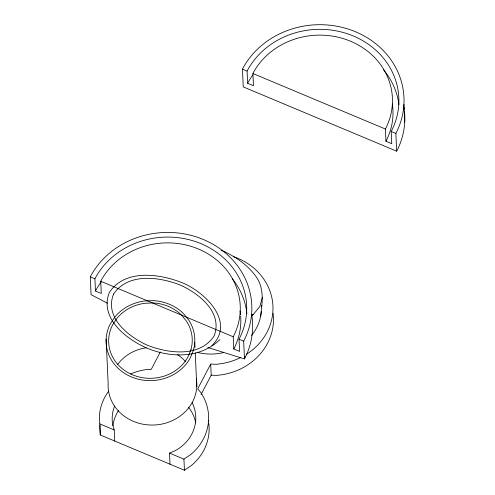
<?xml version="1.0" encoding="UTF-8"?>
<svg xmlns="http://www.w3.org/2000/svg" width="495" height="495" viewBox="0 0 495 495"><rect width="100%" height="100%" fill="white"/><g stroke="black" fill="none" stroke-linecap="round" stroke-linejoin="round"><path stroke-width="0.74" d="M260.599 316.528C262.338 303.082 264.516 288.381 256.057 276.594C247.655 264.93 235.632 256.67 222.632 250.847L221.166 250.371M244.858 356.647L244.487 358.925L207.789 347.478M262.43 297.223L259.838 306.504L253.539 314.232L251.701 315.618M160.355 351.957L151.26 369.35L145.994 369.629A54.673 49.302 -2.6 0 0 130.643 373.948M240.446 357.637A61.745 55.688 -2.6 0 1 216.253 364.283L210.691 364.079L197.746 388.835L200.883 392.628A54.673 49.302 -2.6 0 1 190.655 454.596L183.93 459.143L169.507 453.098L170.008 464.205M201.05 394.589L211.198 375.185L210.691 364.079M211.866 345.64C236.35 321.812 203.891 290.874 180.96 282.261C158.406 273.574 124.926 269.162 109.383 292.328C99.074 317.827 126.021 338.995 146.594 347.979C170.286 357.978 200.388 358.702 219.836 339.638M100.07 425.23A54.673 49.302 -2.6 0 0 99.891 427.457L100.293 434.987L184.437 470.25L191.157 465.702A54.673 49.302 -2.6 0 0 208.772 423.262M251.621 315.365L253.539 314.232M169.507 453.098L175.44 450.524A41.809 37.7 -2.6 0 0 192.122 402.596M211.198 375.185L216.761 375.383A61.745 55.688 -2.6 0 0 273.129 313.372M404.514 111.616A84.899 76.564 -2.6 0 1 396.668 151.185L243.249 86.897L242.445 69.127L247.092 71.076A79.757 71.924 -2.6 0 1 353.3 35.974A79.757 71.924 -2.6 0 1 391.211 131.466L391.768 143.686L385.952 141.248L385.401 129.034A73.322 66.126 -2.6 0 0 350.547 41.24A73.322 66.126 -2.6 0 0 252.902 73.508L253.459 85.728L247.649 83.29L247.092 71.076M252.902 73.508L385.401 129.034M391.211 131.466L395.858 133.415L396.668 151.185M107.44 303.231L91.068 294.636L90.263 276.866L94.91 278.815A79.757 71.924 -2.6 0 1 201.119 243.713A79.757 71.924 -2.6 0 1 239.029 339.211L239.586 351.425L233.77 348.987L233.219 336.773A73.322 66.126 -2.6 0 0 198.365 248.979A73.322 66.126 -2.6 0 0 100.72 281.253L101.277 293.467L95.467 291.029L94.91 278.815M100.72 281.253L233.219 336.773M239.029 339.211L243.676 341.16L244.487 358.925A84.899 76.564 -2.6 0 0 251.751 314.888M108.671 391.143A54.673 49.302 -2.6 0 0 99.384 416.351L99.792 423.887L114.215 429.932L114.722 441.033M114.215 429.932L112.625 424.203A41.809 37.7 -2.6 0 1 114.63 405.95M403.932 104.371L404.737 122.135M194.764 342.231L195.005 347.589M195.253 352.947L196.781 386.651M183.93 459.143L184.437 470.25M106.128 338.988L108.145 383.408A44.383 40.021 -2.6 0 0 154.607 424.995A44.383 40.021 -2.6 0 0 196.36 378.811M99.792 423.887L100.293 434.987M112.928 425.712A41.809 37.7 -2.6 0 1 118.645 410.343M188.558 407.323A41.809 37.7 -2.6 0 1 195.704 422.866M208.29 420.329A54.673 49.302 -2.6 0 1 208.556 421.789M117.501 364.654A41.809 37.7 -2.6 0 1 146.359 347.775M177.389 354.544A41.809 37.7 -2.6 0 1 185.557 361.715M403.932 107.149A84.899 76.564 -2.6 0 1 404.26 109.37M242.445 69.127A84.899 76.564 -2.6 0 1 355.503 31.76A84.899 76.564 -2.6 0 1 395.858 133.415M247.649 83.29A79.757 71.924 -2.6 0 1 252.877 74.813M383.545 69.838A79.757 71.924 -2.6 0 1 398.914 104.519M392.349 103.969A73.322 66.126 -2.6 0 1 385.952 141.248M90.263 276.866A84.899 76.564 -2.6 0 1 203.321 239.5A84.899 76.564 -2.6 0 1 243.676 341.16M95.467 291.029A79.757 71.924 -2.6 0 1 101.147 281.927M232.334 278.772A79.757 71.924 -2.6 0 1 246.906 313.737M240.675 316.268A73.322 66.126 -2.6 0 1 233.77 348.987M240.05 310.959A73.322 66.126 -2.6 0 1 240.545 314.74M233.461 256.658A61.745 55.688 -2.6 0 1 272.559 301.715A61.745 55.688 -2.6 0 1 246.349 354.333M261.304 311.386A50.168 45.243 -2.6 0 1 251.516 335.462M223.697 352.545A50.168 45.243 -2.6 0 1 197.734 352.502M261.31 305.452A50.168 45.243 -2.6 0 1 261.391 306.925M113.565 294.079C104.049 317.623 128.929 337.157 147.912 345.454C168.733 353.473 199.64 357.545 213.982 336.161C223.505 312.623 198.625 293.089 179.636 284.792C158.821 276.767 127.914 272.696 113.565 294.079M190.983 349.458L188.218 356.437A41.809 37.7 -2.6 0 1 132.549 374.839A41.809 37.7 -2.6 0 1 112.674 324.782L116.894 318.409A41.809 37.7 -2.6 0 1 144.342 303.355L152.528 302.928A41.809 37.7 -2.6 0 1 181.442 315.043L186.318 320.939A41.809 37.7 -2.6 0 1 190.983 349.458M193.483 350.002L190.544 357.415A44.383 40.021 -2.6 0 1 131.447 376.943A44.383 40.021 -2.6 0 1 110.348 323.804L114.828 317.041A44.383 40.021 -2.6 0 1 143.971 301.059L152.658 300.607A44.383 40.021 -2.6 0 1 183.348 313.471L188.521 319.733A44.383 40.021 -2.6 0 1 193.483 350.002"/></g></svg>
